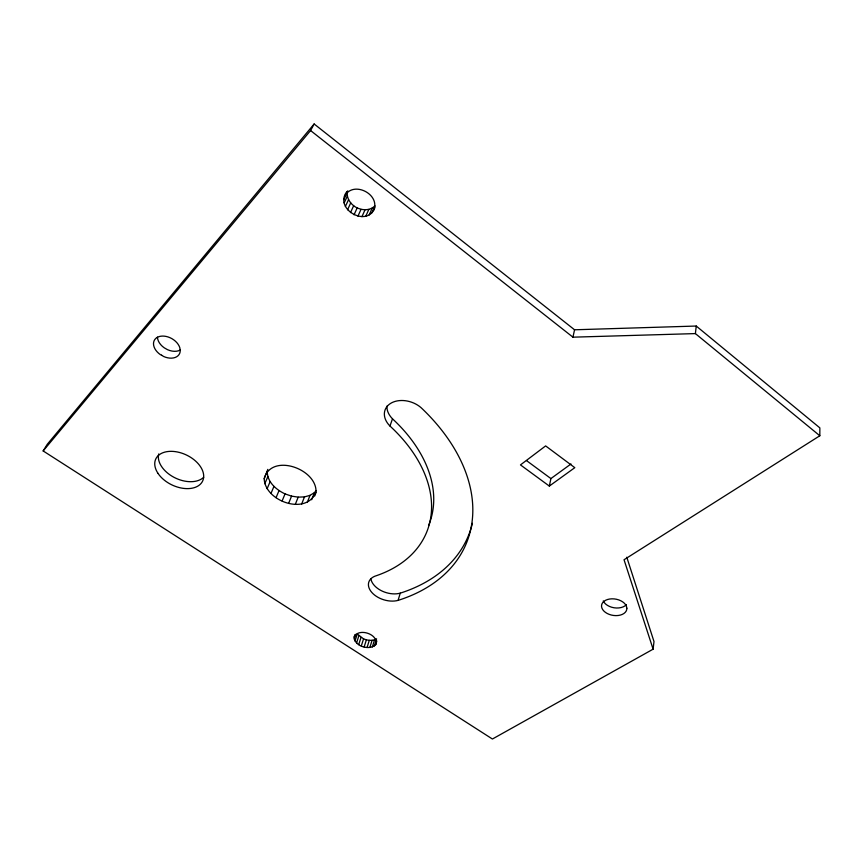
<?xml version="1.0" encoding="UTF-8"?>
<svg xmlns="http://www.w3.org/2000/svg" width="863" height="863" viewBox="0 0 863 863"><rect width="100%" height="100%" fill="white"/><g stroke="black" fill="none" stroke-linecap="round" stroke-linejoin="round"><path stroke-width="1.29" d="M653.108 649.181L624.035 559.753L819.828 435.761L819.85 427.875L696.236 326.041L574.553 329.785L314.143 123.981L47.292 444.251L43.15 450.939L492.417 739.019L653.108 649.181L653.992 641.543L626.786 557.228M819.828 435.761L695.395 333.593L696.236 326.041M549.332 486.074L574.801 467.67L545.632 445.912L520.475 464.909L549.332 486.074L550.907 478.577L570.972 463.981M695.395 333.593L572.946 337.174L574.553 329.785M264.186 478.706C271.209 452.719 316.397 468.512 316.02 491.532C307.584 516.106 264.973 501.802 264.186 478.706L267.821 469.375M374.855 207.649C367.476 228.35 333.226 208.803 346.98 191.478M373.841 209.936C380.27 193.981 352.999 180.486 344.833 196.009M398.08 600.378A187.972 125.567 21.9 0 0 422.46 408.986A22.319 16.149 18.9 0 0 391.64 402.805A22.319 16.149 18.9 0 0 389.968 426.031A145.901 97.271 21.8 0 1 376.516 575.643A19.504 12.352 17.1 0 0 371.78 592.406A19.504 12.352 17.1 0 0 398.08 600.378L400.249 593.151A186.937 125.631 21.9 0 0 472.395 523.291M354.779 634.844C351.241 645.244 369.267 651.565 375.761 644.575L376.851 641.004M372.352 646.937L374.564 639.807L376.559 638.814L374.369 645.956M369.871 647.444L372.082 640.314L374.564 639.807M367.066 647.455L369.288 640.335L372.082 640.314M364.143 646.959L366.387 639.839L369.288 640.335M361.295 645.999L363.55 638.879L357.293 633.96L355.006 641.069M358.717 644.629L360.982 637.52M356.57 642.946L358.846 635.837M354.132 639.105L355.664 634.37M389.968 426.031L392.492 418.814A22.19 16.16 18.9 0 1 386.948 406.106M354.013 637.207C358.177 627.369 379.04 634.078 375.761 644.575M314.671 496.031L316.063 492.46M311.672 499.753L314.456 492.633L315.944 490.767M307.239 502.46L310.033 495.351L314.456 492.633M301.672 503.992L304.488 496.883L310.033 495.351M295.351 504.251L298.188 497.153L304.488 496.883M288.684 503.215L291.565 496.128L298.188 497.153M282.115 500.961L285.038 493.895C276.236 489.796 267.325 482.115 267.239 471.662M276.074 497.649L279.029 490.583M270.96 493.474L273.949 486.419M267.109 488.706L270.13 481.662M264.801 483.679L267.832 476.624M369.191 214.909L372.223 208.037L374.963 205.89L371.942 212.762M365.783 216.235L368.835 209.375L372.223 208.037M361.942 216.678L365.027 209.806L368.835 209.375M357.94 216.182L361.047 209.321L365.027 209.806M354.035 214.801L357.174 207.951C351.403 205.114 346.743 199.213 347.196 192.546L343.97 199.342M350.497 212.611L353.647 205.772M347.541 209.774L350.712 202.945M345.373 206.473L348.576 199.644M344.154 202.913L347.368 196.106M346.689 193.139L347.767 190.874M43.15 450.939L310.572 130.55L314.143 123.981M363.55 638.879L366.387 639.839M285.038 493.895L291.565 496.128M357.174 207.951L361.047 209.321M526.484 460.583L550.907 478.577M310.572 130.55L572.946 337.174M180.205 350.065A14.207 9.838 29.2 0 1 167.476 349.655L164.272 347.832A14.207 9.838 29.2 0 1 157.444 337.142M203.7 477.261A25.761 16.634 25.2 0 1 174.25 477.455A25.761 16.634 25.2 0 1 158.727 453.938M626.387 604.639A12.708 8.252 9.4 0 1 614.068 607.779A12.708 8.252 9.4 0 1 603.269 600.939M400.259 593.151A19.407 12.373 17.2 0 1 370.842 578.577M392.492 418.814A145.103 97.325 21.9 0 1 428.566 525.481M161.608 355.2L160.399 354.661A14.293 9.838 29 0 1 158.598 336.753A14.293 9.838 29 0 1 179.774 347.616L180.248 350.454A14.293 9.838 29 0 1 163.625 356.484L161.608 355.2M626.862 608.221L626.344 606.02A12.772 8.242 9.5 0 0 605.783 600.195A12.772 8.242 9.5 0 0 609.149 614.359A12.772 8.242 9.5 0 0 626.862 608.221M157.961 473.312A25.901 16.624 25.2 0 0 200.367 484.197A25.901 16.624 25.2 0 0 179.342 452.428A25.901 16.624 25.2 0 0 157.961 473.312"/></g></svg>
